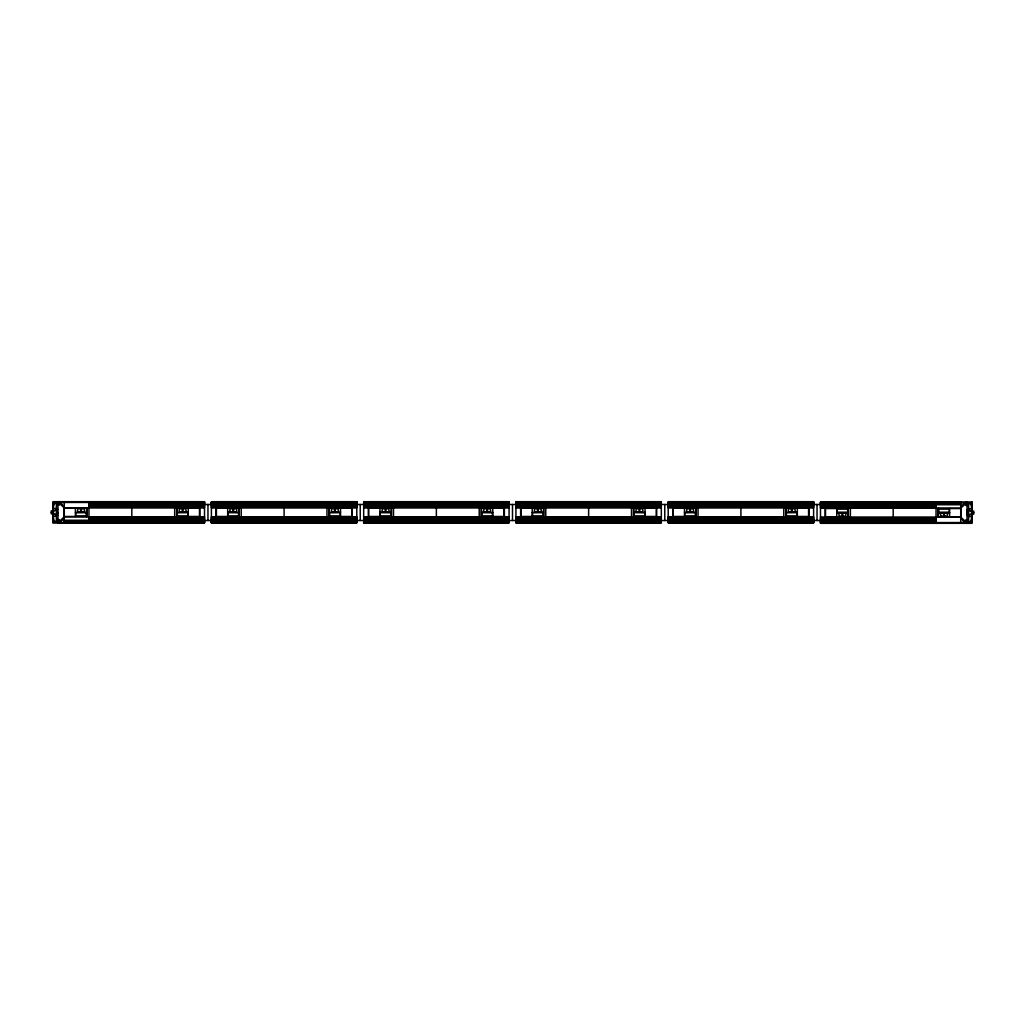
<?xml version="1.0" encoding="UTF-8"?>
<svg xmlns="http://www.w3.org/2000/svg" width="1025" height="1025" viewBox="0 0 1025 1025"><rect width="100%" height="100%" fill="white"/><g stroke="black" fill="none" stroke-linecap="round" stroke-linejoin="round"><path stroke-width="1.5" d="M52.992 512.359L51.25 512.359M972.007 512.718L973.75 512.641M971.956 512.936L971.956 511.936M59.014 502.493L62.205 504.364L64.28 507.9L57.618 501.686M965.986 522.507L962.795 520.636L960.72 517.1L967.382 523.314M972.072 501.955L820.487 501.955L820.487 523.314L972.072 523.314L972.033 501.955M64.28 502.148L204.513 502.224M211.393 502.224L356.79 502.148M363.67 502.148L509.066 502.224M515.934 502.224L661.33 502.224M668.21 502.148L813.607 502.148M831.736 502.224L835.388 502.224M840.936 502.224L837.246 502.57M869.495 502.224L873.172 502.57M875.03 502.224L878.681 502.224M911.276 502.224L907.599 502.57M913.16 502.224L916.837 502.57M949.022 502.224L945.345 502.57M950.905 502.224L954.595 502.57M204.513 502.365L57.964 502.468A27.829 1.602 0 0 0 53.62 503.032L53.095 509.246A24.946 2.114 -90 0 0 53.095 515.575L53.62 521.789A27.816 1.384 0 0 0 57.105 522.199L58.399 522.289L64.28 516.818C63.102 521.084 58.515 523.442 57.964 522.673L57.105 522.199M211.393 502.365L356.79 502.365M363.67 502.365L509.066 502.365M515.934 502.365L661.33 502.365M668.21 502.365L813.607 502.365M820.487 502.417L960.72 502.417M88.957 502.609L204.513 502.609M211.393 502.609L356.79 502.609M363.67 502.609L509.066 502.609M515.934 502.609L661.33 502.609M668.21 502.609L813.607 502.609M820.487 502.634L967.895 502.801A27.816 1.384 0 0 1 971.38 503.211L971.905 509.425A24.946 2.114 -90 0 1 971.905 515.754L971.418 521.956A27.829 1.602 0 0 1 967.036 522.532L820.487 522.776M820.487 502.891L960.72 502.891M59.348 503.006L57.067 503.006L57.067 505.056L59.348 505.056M88.957 503.032L204.513 503.032M211.393 503.032L356.79 503.032M363.67 503.032L509.066 503.032M515.934 503.032L661.33 503.032M668.21 503.032L813.607 503.032M52.928 503.288L52.928 509.451M820.487 503.301L936.043 503.301M965.652 503.339L967.933 503.339L967.933 505.389L965.652 505.389M972.072 503.211L972.072 509.374M88.957 503.48L204.513 503.48M211.393 503.48L356.79 503.48M363.67 503.48L509.066 503.48M515.934 503.48L661.33 503.48M668.21 503.48L813.607 503.48M820.487 503.762L960.72 503.762M88.957 503.967L204.513 503.967M211.393 503.967L356.79 503.967M363.67 503.967L509.066 503.967M515.934 503.967L661.33 503.967M668.21 503.967L813.607 503.967M820.487 504.236L936.043 504.236M88.957 504.479L820.487 504.492M820.487 504.748L960.72 504.748M88.957 505.018L204.513 505.018M211.393 505.018L356.79 505.018M363.67 505.018L509.066 505.018M515.934 505.018L661.33 505.018M668.21 505.018L813.607 505.018M820.487 505.287L936.043 505.287M88.957 505.568L204.513 505.568M211.393 505.568L356.79 505.568M363.67 505.568L509.066 505.568M515.934 505.568L661.33 505.568M668.21 505.568L813.607 505.568M820.487 505.838L936.043 505.838M88.957 506.132L204.513 506.132M211.393 506.132L356.79 506.132M363.67 506.132L509.066 506.132M515.934 506.132L661.33 506.132M668.21 506.132L813.607 506.132M820.487 506.414L936.043 506.414M88.957 506.722L204.513 506.722M211.393 506.722L356.79 506.722M363.67 506.722L509.066 506.722M515.934 506.722L661.33 506.722M668.21 506.722L813.607 506.722M820.487 506.991L936.043 506.991M88.957 507.311L204.513 507.311M211.393 507.311L356.79 507.311M363.67 507.311L509.066 507.311M515.934 507.311L661.33 507.311M668.21 507.311L813.607 507.311M820.487 507.58L936.043 507.58M204.513 507.9L63.819 507.9L63.819 516.818L204.513 516.818M211.393 507.913L356.79 507.9M363.67 507.9L509.066 507.9M515.934 507.9L661.33 507.9M668.21 507.9L813.607 507.9M820.487 508.182L961.181 508.182L961.181 517.1L820.487 517.1M56.375 508.554L53.467 508.554A4.766 0.922 -90 0 1 53.582 505.632L53.659 505.12A4.946 1.23 -90 0 1 53.992 503.89L56.375 503.006L56.375 521.661L54.005 520.803A4.946 1.23 -90 0 1 53.659 519.547L53.582 519.034A4.766 0.922 90 0 1 53.467 516.113L56.375 516.113M960.848 508.528L938.349 508.528L938.349 516.754L960.848 516.754M968.625 508.887L971.533 508.887A4.766 0.922 -90 0 0 971.418 505.966L971.341 505.453A4.946 1.23 -90 0 0 971.008 504.223L968.663 503.339L968.625 521.994L970.995 521.136A4.946 1.23 -90 0 0 971.341 519.88L971.418 519.368A4.766 0.922 -90 0 0 971.533 516.446L968.625 516.446M57.836 509.489L57.067 509.489L57.067 515.306L57.836 515.306M56.375 510.424L53.415 510.424L53.415 514.307L56.375 514.307M54.223 510.86L51.25 510.86L51.25 513.858L54.12 513.858M968.625 510.693L971.585 510.693L971.585 514.576L968.625 514.576M967.651 511.142L967.433 512.846L967.485 511.142M970.88 511.142L973.75 511.142L973.75 514.14L970.777 514.14M75.402 512.359L86.651 512.192M176.992 512.359L188.241 512.192M227.678 512.192L238.915 512.359M329.268 512.359L340.518 512.192M379.942 512.192L391.191 512.359M481.532 512.192L492.782 512.359M532.218 512.359L543.468 512.192M633.809 512.192L645.058 512.359M684.482 512.359L695.732 512.192M786.085 512.359L797.322 512.192M57.72 512.654L57.72 513.358M836.759 512.641L848.008 512.641M938.349 512.641L949.598 512.641M836.759 512.808L848.008 512.808M938.349 512.808L949.598 512.808M972.072 515.549L972.072 521.712M52.928 515.626L52.928 521.789M211.393 516.818L356.79 516.818M363.67 516.818L509.066 516.818M515.934 516.818L661.33 516.818M668.21 516.818L813.607 516.818M88.957 517.42L204.513 517.42M211.393 517.42L356.79 517.42M363.67 517.42L509.066 517.42M515.934 517.42L661.33 517.42M668.21 517.42L813.607 517.42M820.487 517.689L936.043 517.689M88.957 518.009L204.513 518.009M211.393 518.009L356.79 518.009M363.67 518.009L509.066 518.009M515.934 518.009L661.33 518.009M668.21 518.009L813.607 518.009M820.487 518.278L936.043 518.278M88.957 518.586L204.513 518.586M211.393 518.586L356.79 518.586M363.67 518.586L509.066 518.586M515.934 518.586L661.33 518.586M668.21 518.586L813.607 518.586M820.487 518.868L936.043 518.868M88.957 519.163L204.513 519.163M211.393 519.163L356.79 519.163M363.67 519.163L509.066 519.163M515.934 519.163L661.33 519.163M668.21 519.163L813.607 519.163M59.348 519.611L57.067 519.611L57.067 521.661L59.348 521.661M820.487 519.432L936.043 519.432M88.957 519.713L204.513 519.713M211.393 519.713L356.79 519.713M363.67 519.713L509.066 519.713M515.934 519.713L661.33 519.713M668.21 519.713L813.607 519.713M820.487 519.982L936.043 519.982M965.652 519.944L967.933 519.944L967.933 521.994L965.652 521.994M64.28 520.252L204.513 520.252M211.393 520.252L356.79 520.252M363.67 520.252L509.066 520.252M515.934 520.252L661.33 520.252M668.21 520.252L813.607 520.252M204.513 520.508L211.393 520.508M356.79 520.508L363.67 520.508M509.066 520.508L515.934 520.508M661.33 520.508L668.21 520.508M813.607 520.508L936.043 520.521M88.957 520.764L204.513 520.764M211.393 520.764L356.79 520.764M363.67 520.764L509.066 520.764M515.934 520.764L661.33 520.764M668.21 520.764L813.607 520.764M820.487 521.033L936.043 521.033M64.28 521.238L204.513 521.238M211.393 521.238L356.79 521.238M363.67 521.238L509.066 521.238M515.934 521.238L661.33 521.238M668.21 521.238L813.607 521.238M820.487 521.52L936.043 521.52M88.957 521.699L204.513 521.699M211.393 521.699L356.79 521.699M363.67 521.699L509.066 521.699M515.934 521.699L661.33 521.699M668.21 521.699L813.607 521.699M820.487 521.968L936.043 521.968M64.28 522.109L204.513 522.109M211.393 522.109L356.79 522.109M363.67 522.109L509.066 522.109M515.934 522.109L661.33 522.109M668.21 522.109L813.607 522.109M204.513 522.366L57.964 522.673L57.964 502.058M211.393 522.366L356.79 522.366L211.393 522.583M363.67 522.366L509.066 522.366L363.67 522.583M515.934 522.366L661.33 522.366L515.934 522.583M813.607 522.366L668.21 522.366L813.607 522.583M820.487 522.391L936.043 522.391M64.28 522.583L204.513 522.583M70.43 522.776L74.095 522.776M75.978 522.776L79.63 522.776M108.189 522.776L111.84 522.776M113.724 522.776L117.375 522.776M146.319 522.776L149.97 522.776M151.854 522.776L155.505 522.776M184.064 522.776L187.729 522.776M189.612 522.776L193.264 522.776M222.707 522.776L226.358 522.776M228.242 522.776L231.906 522.776M260.452 522.776L264.117 522.776M266 522.776L269.652 522.776M298.582 522.776L302.247 522.776M304.13 522.776L307.782 522.776M336.341 522.776L339.993 522.776M341.876 522.776L345.54 522.776M374.971 522.776L378.635 522.776M380.518 522.776L384.17 522.776M412.729 522.776L416.381 522.776M418.264 522.776L421.928 522.776M450.859 522.776L454.511 522.776M456.394 522.776L460.058 522.776M488.605 522.776L492.269 522.776M494.153 522.776L497.804 522.776M527.247 522.776L530.899 522.776M532.782 522.776L536.447 522.776M564.993 522.776L568.657 522.776M570.541 522.776L574.192 522.776M603.136 522.776L606.787 522.776M608.671 522.776L612.322 522.776M640.881 522.776L644.533 522.776M646.416 522.776L650.081 522.776M679.524 522.776L683.175 522.776M685.059 522.776L688.71 522.776M717.269 522.776L720.921 522.776M722.804 522.776L726.469 522.776M755.399 522.776L759.064 522.776M760.947 522.776L764.599 522.776M793.158 522.776L796.809 522.776M798.693 522.776L802.344 522.776M820.487 522.852L960.72 522.852M65.587 523.045L68.598 523.045M196.044 523.045L199.055 523.045M217.851 523.045L220.862 523.045M348.321 523.045L351.332 523.045M370.127 523.045L373.138 523.045M500.584 523.045L503.595 523.045M522.404 523.045L525.402 523.045M652.861 523.045L655.872 523.045M674.668 523.045L677.679 523.045M805.137 523.045L808.136 523.045M967.895 502.801L964.973 502.711L961.783 505.761L960.72 508.182L967.036 502.327L967.036 522.942M964.973 522.558L965.986 523.314L965.986 521.994M60.027 502.442L59.014 501.686L59.014 503.006M967.164 503.339L967.164 505.389M967.164 519.944L967.164 521.994M960.72 501.955L960.72 523.314M955.877 501.955L955.877 502.634M955.159 501.955L955.159 502.634M949.598 508.528L949.598 516.754M944.832 501.955L944.832 502.634M944.115 501.955L944.115 502.634M944.115 522.635L944.115 523.314M938.016 508.182L938.016 517.1M936.786 501.955L936.786 502.634M936.043 501.955L936.043 523.314M935.761 501.955L935.761 502.634M926.075 501.955L926.1 502.634M925.114 501.955L925.114 502.634M923.307 501.955L923.307 502.634M922.884 501.955L922.884 502.634M922.218 501.955L922.295 502.634M922.064 501.955L922.077 502.634M921.718 501.955L921.718 502.634M920.476 501.955L920.322 502.634L920.219 501.955M919.643 501.955L919.643 502.634M919.233 501.955L919.233 502.634M918.118 501.955L918.118 502.634M917.401 501.955L917.401 502.634M907.087 501.955L907.087 502.634M906.369 501.955L906.369 502.634M899.04 501.955L899.04 502.634M898.143 501.955L898.143 502.634M898.015 501.955L898.015 502.634M893.185 501.955L893.185 523.314M888.342 501.955L888.342 502.634M888.214 501.955L888.214 502.634M887.317 501.955L887.317 502.634M879.988 501.955L879.988 502.634M879.271 501.955L879.271 502.634M868.957 501.955L868.957 502.634M868.239 501.955L868.239 502.634M866.74 501.955L866.74 502.634M866.304 501.955L866.304 502.634M865.638 501.955L865.728 502.634M865.484 501.955L865.51 502.634M865.151 501.955L865.151 502.634M864.946 501.955L864.946 502.634M864.382 501.955L864.382 502.634M864.19 501.955L864.19 502.634M863.908 501.955L863.908 502.634M863.639 501.955L863.639 502.634M863.076 501.955L863.076 502.634M862.666 501.955L862.666 502.634M861.243 501.955L861.243 502.634M860.283 501.955L860.283 502.634M860.257 501.955L860.257 502.634M850.596 501.955L850.596 502.634M850.455 501.955L850.314 523.314M849.571 501.955L849.571 502.634M848.341 508.182L848.341 517.1M842.243 501.955L842.243 502.634M842.243 522.635L842.243 523.314M841.525 501.955L841.525 502.634M836.759 508.528L836.759 516.754M831.198 501.955L831.198 502.634M830.481 501.955L830.481 502.634M825.176 508.182L825.176 517.1M817.04 504.492L817.04 520.508M808.917 507.9L808.917 516.818M803.6 522.366L803.6 523.045M802.882 522.366L802.882 523.045M797.322 508.246L797.322 516.472M792.568 522.366L792.568 523.045M791.851 501.686L791.851 502.365M791.851 522.366L791.851 523.045M785.739 507.9L785.739 516.818M784.522 522.366L784.522 523.045M783.779 501.686L783.779 523.045M783.497 522.366L783.497 523.045M773.824 522.366L773.798 523.045M772.837 522.366L772.837 523.045M771.428 522.366L771.428 523.045M771.018 522.366L771.018 523.045M770.441 522.366L770.441 523.045M770.185 522.366L770.185 523.045M769.903 522.366L769.903 523.045M769.698 522.366L769.698 523.045M769.147 522.366L769.147 523.045M768.929 522.366L768.929 523.045M768.571 522.366L768.596 523.045M768.366 522.366L768.442 523.045M767.776 522.366L767.776 523.045M767.341 522.366L767.341 523.045M765.854 522.366L765.854 523.045M765.137 522.366L765.137 523.045M754.81 522.366L754.81 523.045M754.092 522.366L754.092 523.045M746.764 522.366L746.764 523.045M745.88 522.366L745.88 523.045M745.739 522.366L745.739 523.045M740.908 501.686L740.908 523.045M736.078 522.366L736.078 523.045M735.937 522.366L735.937 523.045M735.053 522.366L735.053 523.045M727.724 522.366L727.724 523.045M727.007 522.366L727.007 523.045M716.68 522.366L716.68 523.045M715.962 522.366L715.962 523.045M714.861 522.366L714.861 523.045M714.438 522.366L714.438 523.045M713.874 523.045L713.874 522.366L713.605 523.045M712.362 522.366L712.362 523.045M711.875 522.366L712.003 523.045M711.786 522.366L711.786 523.045M711.209 522.366L711.209 523.045M710.773 522.366L710.773 523.045M708.98 522.366L708.98 523.045M708.019 522.366L707.993 523.045M698.32 522.366L698.32 523.045M698.038 501.686L698.038 523.045M697.295 522.366L697.295 523.045M696.077 507.9L696.077 516.818M689.966 501.686L689.966 502.365M689.966 522.366L689.966 523.045M689.248 522.366L689.248 523.045M684.482 508.246L684.482 516.472M678.934 522.366L678.934 523.045M678.217 522.366L678.217 523.045M672.9 507.9L672.9 516.818M664.777 504.492L664.777 520.508M656.641 507.9L656.641 516.818M651.336 522.366L651.336 523.045M650.606 522.366L650.606 523.045M645.058 508.246L645.058 516.472M640.292 522.366L640.292 523.045M639.574 501.686L639.574 502.365M639.574 522.366L639.574 523.045M633.463 507.9L633.463 516.818M632.246 522.366L632.246 523.045M631.502 501.686L631.502 523.045M631.221 522.366L631.362 523.045M620.561 522.366L620.561 523.045M619.151 522.366L619.151 523.045M618.741 522.366L618.741 523.045M618.165 522.366L618.165 523.045M618.062 522.366L618.062 523.045M617.908 522.366L617.908 523.045M617.627 522.366L617.627 523.045M617.434 522.366L617.434 523.045M616.871 522.366L616.871 523.045M616.666 522.366L616.666 523.045M616.32 522.366L616.307 523.045M616.179 522.366L616.089 523.045M615.5 522.366L615.5 523.045M615.077 522.366L615.077 523.045M613.578 522.366L613.578 523.045M612.86 522.366L612.86 523.045M602.546 522.366L602.546 523.045M601.829 522.366L601.829 523.045M594.487 522.366L594.487 523.045M588.632 501.686L588.632 523.045M583.802 522.366L583.802 523.045M583.661 522.366L583.661 523.045M582.777 522.366L582.777 523.045M575.448 522.366L575.448 523.045M574.73 522.366L574.73 523.045M564.416 522.366L564.416 523.045M563.686 522.366L563.686 523.045M562.584 522.366L562.584 523.045M562.174 522.366L562.174 523.045M561.597 522.366L561.597 523.045M561.482 522.366L561.341 523.045M560.086 522.366L560.086 523.045M559.752 522.366L559.74 523.045M559.522 522.366L559.599 523.045M558.933 522.366L558.933 523.045M558.51 522.366L558.51 523.045M556.703 522.366L556.703 523.045M555.717 522.366L555.742 523.045M546.056 522.366L546.056 523.045M545.774 501.686L545.774 523.045M545.031 522.366L545.031 523.045M543.801 507.9L543.801 516.818M537.702 501.686L537.702 502.365M537.702 522.366L537.702 523.045M536.972 522.366L536.972 523.045M532.218 508.246L532.218 516.472M526.658 522.366L526.658 523.045M525.94 522.366L525.94 523.045M520.623 507.9L520.623 516.818M512.5 504.492L512.5 520.508M504.377 507.9L504.377 516.818M499.06 522.366L499.06 523.045M498.342 522.366L498.342 523.045M492.782 508.246L492.782 516.472M488.028 522.366L488.028 523.045M487.298 501.686L487.298 502.365M487.298 522.366L487.298 523.045M481.199 507.9L481.199 516.818M479.969 522.366L479.969 523.045M479.226 501.686L479.226 523.045M478.944 522.366L479.085 523.045M469.283 522.366L469.258 523.045M468.297 522.366L468.297 523.045M466.887 522.366L466.887 523.045M466.465 522.366L466.465 523.045M465.901 522.366L465.901 523.045M465.786 522.366L465.786 523.045M465.645 522.366L465.645 523.045M465.35 522.366L465.35 523.045M465.158 522.366L465.158 523.045M464.594 522.366L464.594 523.045M464.389 522.366L464.389 523.045M464.056 522.366L464.03 523.045M463.902 522.366L463.825 523.045M463.236 522.366L463.236 523.045M462.8 522.366L462.8 523.045M461.314 522.366L461.314 523.045M460.584 522.366L460.584 523.045M450.27 522.366L450.27 523.045M449.552 522.366L449.552 523.045M442.223 522.366L442.223 523.045M441.339 522.366L441.339 523.045M441.198 522.366L441.198 523.045M436.368 501.686L436.368 523.045M430.513 522.366L430.513 523.045M423.171 522.366L423.171 523.045M422.454 522.366L422.454 523.045M412.14 522.366L412.14 523.045M411.422 522.366L411.422 523.045M410.308 522.366L410.308 523.045M409.898 522.366L409.898 523.045M409.334 522.366L409.334 523.045M409.218 522.366L409.218 523.045M409.065 522.366L409.065 523.045M407.822 522.366L407.822 523.045M407.463 522.366L407.489 523.045M407.335 522.366L407.245 523.045M406.656 522.366L406.656 523.045M406.233 522.366L406.233 523.045M404.439 522.366L404.439 523.045M403.453 522.366L403.466 523.045M393.779 522.366L393.779 523.045M393.498 501.686L393.498 523.045M392.754 522.366L392.754 523.045M391.537 507.9L391.537 516.818M385.426 501.686L385.426 502.365M385.426 522.366L385.426 523.045M384.708 522.366L384.708 523.045M379.942 508.246L379.942 516.472M374.394 522.366L374.394 523.045M373.664 522.366L373.664 523.045M368.359 507.9L368.359 516.818M360.223 504.492L360.223 520.508M352.1 507.9L352.1 516.818M346.783 522.366L346.783 523.045M346.066 522.366L346.066 523.045M340.518 508.246L340.518 516.472M335.752 522.366L335.752 523.045M335.034 501.686L335.034 502.365M335.034 522.366L335.034 523.045M328.923 507.9L328.923 516.818M327.705 522.366L327.705 523.045M326.962 501.686L326.962 523.045M326.68 522.366L326.808 523.045M317.007 522.366L316.981 523.045M316.02 522.366L316.02 523.045M314.611 522.366L314.611 523.045M314.201 522.366L314.201 523.045M313.368 522.366L313.368 523.045M313.086 522.366L313.086 523.045M312.881 522.366L312.881 523.045M312.33 522.366L312.33 523.045M312.113 522.366L312.113 523.045M311.767 522.366L311.779 523.045M311.626 522.366L311.549 523.045M310.959 522.366L310.959 523.045M310.537 522.366L310.537 523.045M309.037 522.366L309.037 523.045M308.32 522.366L308.32 523.045M297.993 522.366L297.993 523.045M297.276 522.366L297.276 523.045M289.947 522.366L289.947 523.045M289.063 522.366L289.063 523.045M288.922 522.366L288.922 523.045M284.092 501.686L284.092 523.045M279.261 522.366L279.261 523.045M279.12 522.366L279.12 523.045M278.236 522.366L278.236 523.045M270.907 522.366L270.907 523.045M270.19 522.366L270.19 523.045M259.863 522.366L259.863 523.045M259.146 522.366L259.146 523.045M258.044 522.366L258.044 523.045M257.621 522.366L257.621 523.045M257.057 522.366L257.057 523.045M256.942 522.366L256.942 523.045M256.801 522.366L256.801 523.045M255.545 522.366L255.545 523.045M255.212 522.366L255.187 523.045L254.982 522.366M254.392 522.366L254.392 523.045M253.957 522.366L253.957 523.045M252.163 522.366L252.163 523.045M251.176 522.366L251.202 523.045M241.503 522.366L241.503 523.045M241.221 501.686L241.221 523.045M240.478 522.366L240.478 523.045M239.261 507.9L239.261 516.818M233.149 501.686L233.149 502.365M233.149 522.366L233.149 523.045M232.432 522.366L232.432 523.045M227.678 508.246L227.678 516.472M222.118 522.366L222.118 523.045M221.4 522.366L221.4 523.045M216.083 507.9L216.083 516.818M207.96 504.492L207.96 520.508M199.824 507.9L199.824 516.818M194.519 522.366L194.519 523.045M193.802 522.366L193.802 523.045M188.241 508.246L188.241 516.472M183.475 522.366L183.475 523.045M182.757 501.686L182.757 502.365M182.757 522.366L182.757 523.045M176.659 507.9L176.659 516.818M175.429 522.366L175.429 523.045M174.686 501.686L174.686 523.045M174.404 522.366L174.545 523.045M164.743 522.366L164.718 523.045M163.757 522.366L163.757 523.045M162.334 522.366L162.334 523.045M161.924 522.366L161.924 523.045M161.245 522.366L161.361 523.045M161.092 522.366L161.092 523.045M160.81 522.366L160.81 523.045M160.618 522.366L160.618 523.045M160.054 522.366L160.054 523.045M159.849 522.366L159.849 523.045M159.516 522.366L159.49 523.045M159.362 522.366L159.272 523.045M158.696 522.366L158.696 523.045M158.26 522.366L158.26 523.045M156.761 522.366L156.761 523.045M156.043 522.366L156.043 523.045M145.729 522.366L145.729 523.045M145.012 522.366L145.012 523.045M137.683 522.366L137.683 523.045M136.786 522.366L136.658 523.045M131.815 501.686L131.815 523.045M126.985 522.366L126.985 523.045M126.857 522.366L126.857 523.045M125.96 522.366L125.96 523.045M118.631 522.366L118.631 523.045M117.913 522.366L117.913 523.045M107.599 522.366L107.599 523.045M106.882 522.366L106.882 523.045M105.767 522.366L105.767 523.045M105.357 522.366L105.357 523.045M104.524 522.366L104.524 523.045M103.282 522.366L103.282 523.045M102.936 522.366L102.923 523.045M102.705 522.366L102.782 523.045M102.116 522.366L102.116 523.045M101.693 522.366L101.693 523.045M99.886 522.366L99.886 523.045M98.9 522.366L98.925 523.045M89.239 522.366L89.239 523.045M89.098 522.366L89.098 523.045M88.957 501.686L88.957 523.045M88.214 522.366L88.214 523.045M86.984 507.9L86.984 516.818M80.885 501.686L80.885 502.365M80.885 522.366L80.885 523.045M80.168 522.366L80.168 523.045M75.402 508.246L75.402 516.472M69.841 522.366L69.841 523.045M69.123 522.366L69.123 523.045M64.28 501.686L64.28 523.045M57.515 512.154L57.503 513.858M52.941 520.123L52.954 521.2L52.941 520.123M52.941 517.997L52.941 517.907M52.941 504.71L52.954 505.799L52.941 504.71M972.072 520.059C971.995 522.558 971.995 517.548 972.072 520.059M972.033 506.786L972.033 506.696M972.072 504.659C971.995 507.08 971.995 502.135 972.072 504.659M57.221 503.339L57.221 503.339M57.221 504.403L57.259 504.313M57.221 521.007L57.259 520.918M57.221 519.944L57.259 519.854M967.369 504.761L967.369 504.761M967.369 503.698L967.369 503.698M967.369 521.366L967.395 521.277M967.369 520.303L967.369 520.303M965.486 502.314C964.205 503.583 967.331 501.763 965.486 502.314M204.513 501.686L52.928 501.686L52.928 523.045L204.513 523.045L204.513 501.686M356.79 501.686L211.393 501.686L211.393 523.045L356.79 523.045L356.79 501.686M509.066 501.686L363.67 501.686L363.67 523.045L509.066 523.045L509.066 501.686M661.33 501.686L515.934 501.686L515.934 523.045L661.33 523.045L661.33 501.686M813.607 501.686L668.21 501.686L668.21 523.045L813.607 523.045L813.607 501.686M86.651 508.246L64.152 508.246L64.152 516.472L86.651 516.472L86.651 508.246M199.491 508.246L176.992 508.246L176.992 516.472L199.491 516.472L199.491 508.246M238.915 508.246L216.429 508.246L216.429 516.472L238.915 516.472L238.915 508.246M351.754 508.246L329.268 508.246L329.268 516.472L351.754 516.472L351.754 508.246M391.191 508.246L368.692 508.246L368.692 516.472L391.191 516.472L391.191 508.246M504.031 508.246L481.532 508.246L481.532 516.472L504.031 516.472L504.031 508.246M543.468 508.246L520.969 508.246L520.969 516.472L543.468 516.472L543.468 508.246M656.308 508.246L633.809 508.246L633.809 516.472L656.308 516.472L656.308 508.246M695.732 508.246L673.246 508.246L673.246 516.472L695.732 516.472L695.732 508.246M808.571 508.246L786.085 508.246L786.085 516.472L808.571 516.472L808.571 508.246M848.008 508.528L825.509 508.528L825.509 516.754L848.008 516.754L848.008 508.528M847.662 508.861L837.105 508.861L837.105 512.295L847.662 512.295L847.662 508.861M949.252 508.861L938.695 508.861L938.695 512.295L949.252 512.295L949.252 508.861M967.933 509.694L967.164 509.694L967.164 515.511L967.933 515.511L967.933 509.694M86.305 512.705L75.748 512.705L75.748 516.139L86.305 516.139L86.305 512.705M187.895 512.705L177.338 512.705L177.338 516.139L187.895 516.139L187.895 512.705M238.582 512.705L228.011 512.705L228.011 516.139L238.582 516.139L238.582 512.705M340.172 512.705L329.614 512.705L329.614 516.139L340.172 516.139L340.172 512.705M390.845 512.705L380.288 512.705L380.288 516.139L390.845 516.139L390.845 512.705M492.436 512.705L481.878 512.705L481.878 516.139L492.436 516.139L492.436 512.705M543.122 512.705L532.564 512.705L532.564 516.139L543.122 516.139L543.122 512.705M644.712 512.705L634.155 512.705L634.155 516.139L644.712 516.139L644.712 512.705M695.386 512.705L684.828 512.705L684.828 516.139L695.386 516.139L695.386 512.705M796.989 512.705L786.418 512.705L786.418 516.139L796.989 516.139L796.989 512.705M621.547 523.045L621.547 522.366L621.534 523.045M593.603 523.045L593.603 522.366L593.475 523.045M431.525 523.045L431.525 522.366L431.397 523.045M313.624 523.045L313.624 522.366L313.509 523.045M104.781 523.045L104.781 522.366L104.678 523.045M792.415 511.462A1.64 1.64 0 0 0 795.157 510.732A1.64 1.64 0 0 0 793.158 508.72A1.64 1.64 0 0 0 792.415 511.462M789.007 511.731A1.64 1.64 0 0 0 791.467 510.309A1.64 1.64 0 0 0 789.007 508.887A1.64 1.64 0 0 0 789.007 511.731M687.416 511.731A1.64 1.64 0 0 0 689.876 510.309A1.64 1.64 0 0 0 687.416 508.887A1.64 1.64 0 0 0 687.416 511.731M691.17 511.731A1.64 1.64 0 0 0 693.618 510.309A1.64 1.64 0 0 0 691.17 508.887A1.64 1.64 0 0 0 691.17 511.731M640.484 511.731A1.64 1.64 0 0 0 642.944 510.309A1.64 1.64 0 0 0 640.484 508.887A1.64 1.64 0 0 0 640.484 511.731M636.743 511.731A1.64 1.64 0 0 0 639.203 510.309A1.64 1.64 0 0 0 636.743 508.887A1.64 1.64 0 0 0 636.743 511.731M534.807 511.462A1.64 1.64 0 0 0 537.548 510.732A1.64 1.64 0 0 0 535.537 508.72A1.64 1.64 0 0 0 534.807 511.462M538.548 511.462A1.64 1.64 0 0 0 541.303 510.732A1.64 1.64 0 0 0 539.291 508.72A1.64 1.64 0 0 0 538.548 511.462M487.874 511.462A1.64 1.64 0 0 0 490.616 510.732A1.64 1.64 0 0 0 488.618 508.72A1.64 1.64 0 0 0 487.874 511.462M484.466 511.731A1.64 1.64 0 0 0 486.926 510.309A1.64 1.64 0 0 0 484.466 508.887A1.64 1.64 0 0 0 484.466 511.731M382.876 511.731A1.64 1.64 0 0 0 385.336 510.309A1.64 1.64 0 0 0 382.876 508.887A1.64 1.64 0 0 0 382.876 511.731M386.617 511.731A1.64 1.64 0 0 0 389.077 510.309A1.64 1.64 0 0 0 386.617 508.887A1.64 1.64 0 0 0 386.617 511.731M839.693 516.113A1.64 1.64 0 0 0 842.153 514.691A1.64 1.64 0 0 0 839.693 513.269A1.64 1.64 0 0 0 839.693 516.113M843.101 515.857A1.64 1.64 0 0 0 845.843 515.114A1.64 1.64 0 0 0 843.831 513.115A1.64 1.64 0 0 0 843.101 515.857M940.937 515.857A1.64 1.64 0 0 0 943.679 515.114A1.64 1.64 0 0 0 941.68 513.115A1.64 1.64 0 0 0 940.937 515.857M945.024 516.113A1.64 1.64 0 0 0 947.484 514.691A1.64 1.64 0 0 0 945.024 513.269A1.64 1.64 0 0 0 945.024 516.113M335.944 511.731A1.64 1.64 0 0 0 338.404 510.309A1.64 1.64 0 0 0 335.944 508.887A1.64 1.64 0 0 0 335.944 511.731M332.19 511.731A1.64 1.64 0 0 0 334.65 510.309A1.64 1.64 0 0 0 332.19 508.887A1.64 1.64 0 0 0 332.19 511.731M230.266 511.462A1.64 1.64 0 0 0 233.008 510.732A1.64 1.64 0 0 0 230.997 508.72A1.64 1.64 0 0 0 230.266 511.462M234.353 511.731A1.64 1.64 0 0 0 236.813 510.309A1.64 1.64 0 0 0 234.353 508.887A1.64 1.64 0 0 0 234.353 511.731M183.667 511.731A1.64 1.64 0 0 0 186.127 510.309A1.64 1.64 0 0 0 183.667 508.887A1.64 1.64 0 0 0 183.667 511.731M179.926 511.731A1.64 1.64 0 0 0 182.386 510.309A1.64 1.64 0 0 0 179.926 508.887A1.64 1.64 0 0 0 179.926 511.731M82.077 511.731A1.64 1.64 0 0 0 84.537 510.309A1.64 1.64 0 0 0 82.077 508.887A1.64 1.64 0 0 0 82.077 511.731M78.336 511.731A1.64 1.64 0 0 0 80.783 510.309A1.64 1.64 0 0 0 78.336 508.887A1.64 1.64 0 0 0 78.336 511.731"/></g></svg>
